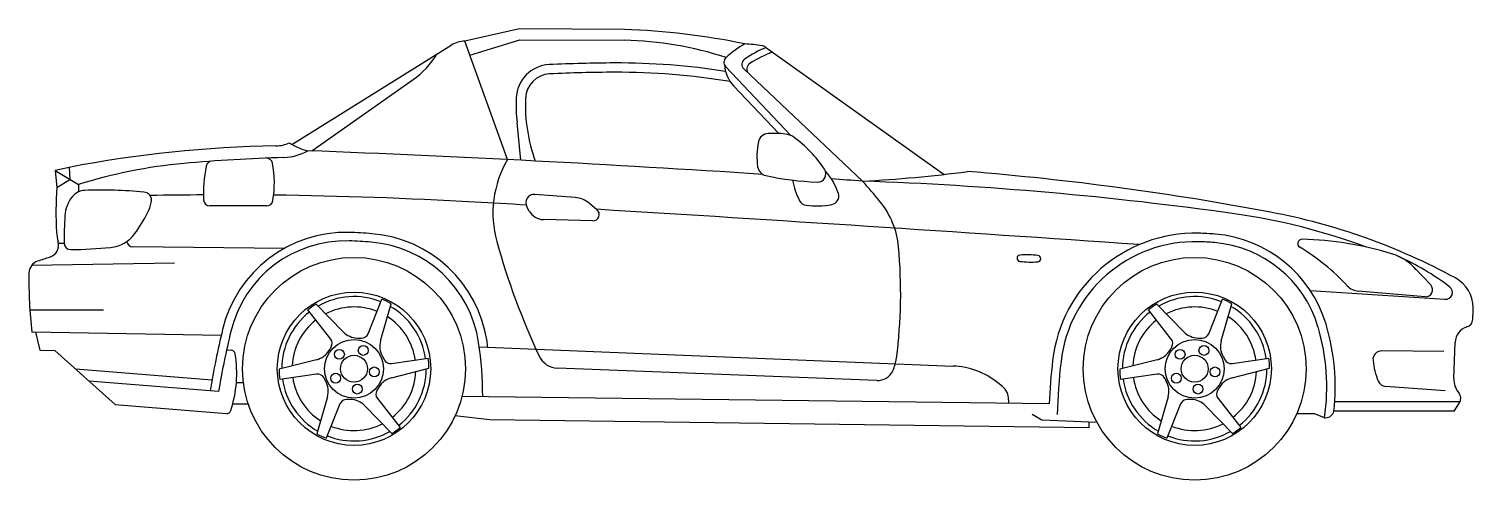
# Model space of a CAD drawing. Header units: millimetres. Extents: x -928 to 3195, y 0 to 1289.
import ezdxf

# ---------------------------------------------------------------- set-up
doc = ezdxf.new("R2010")
doc.units = ezdxf.units.MM
doc.layers.add('ceco.net 106', color=7, linetype='Continuous')

msp = doc.modelspace()

# ---------------------------------------------------------------- linework, layer by layer
at = {"layer": 'ceco.net 106'}
for p, q in [((472.88, 1289.38), (316.7, 1253.91)), ((771.81, 1287.71), (472.88, 1289.38)), ((-177.12, 959.14), (277.68, 1242.93)), ((438.1, 915.8), (316.7, 1253.91)), ((330.91, 1214.35), (473.35, 1258.31)), ((473.35, 1258.31), (771.79, 1256.64)), ((1175.03, 1237.03), (1685.27, 873.57)), ((1060.98, 1181.48), (1247.17, 984.74)), ((1113.02, 1174.9), (1451.5, 854.35)), ((-120.22, 940.88), (168.73, 1144.31)), ((1083.65, 1126.98), (1212.98, 990.34)), ((476.58, 913.84), (465.34, 1021.52)), ((-813.68, 893.62), (-853.37, 885)), ((-853.37, 885), (-786.92, 844.59)), ((-853.37, 885), (-848.3, 836.18)), ((-813.68, 893.62), (-811.05, 859.26)), ((-848.3, 836.18), (-811.05, 859.26)), ((-786.92, 844.59), (-786.61, 823.62)), ((-249.2, 783.5), (-411.57, 783.5)), ((630.9, 807.56), (516.37, 816.37)), ((693.63, 772.63), (671.86, 790.87)), ((499.96, 768.96), (493.49, 780.41)), ((681.52, 740.64), (540.7, 744.45)), ((-827.02, 676.29), (-843.64, 676.29)), ((-198.92, 662.23), (-631.48, 666.79)), ((-512.53, 619.73), (-920.62, 613.27)), ((3027.66, 606.55), (3073.9, 557.66)), ((2730.32, 541.57), (3114.6, 516.69)), ((3057.66, 523.99), (2866.79, 540.35)), ((-31.08, 423.91), (-108.21, 502.74)), ((40.12, 418.3), (79.57, 516.77)), ((76.02, 397.97), (105.71, 504.18)), ((2368.92, 423.91), (2291.79, 502.74)), ((2440.12, 418.3), (2479.57, 516.77)), ((2476.02, 397.97), (2505.71, 504.18)), ((-715.55, 485.84), (-925.31, 485.84)), ((-66.64, 402.99), (-132.19, 486.4)), ((2333.36, 402.99), (2267.81, 486.4)), ((-379.17, 413.69), (-919.44, 422.65)), ((-909.28, 422.48), (-897.09, 371.3)), ((-897.09, 371.3), (-854.29, 370.53)), ((-363.79, 372.07), (-350.03, 370.97)), ((357.59, 380.8), (1710.14, 325.93)), ((3139.95, 290.05), (3143.65, 393.61)), ((-854.29, 370.53), (-682.06, 215.73)), ((-107.09, 344.14), (-213.92, 316.75)), ((106.75, 333.51), (211.76, 348.57)), ((2292.91, 344.14), (2186.08, 316.75)), ((2506.75, 333.51), (2611.76, 348.57)), ((3111.68, 367.86), (2933.26, 369.03)), ((-405.55, 285.26), (-794.52, 316.81)), ((-106.76, 302.88), (-211.76, 287.82)), ((107.09, 292.25), (213.92, 319.63)), ((1492.55, 284.72), (580.98, 319.72)), ((2293.24, 302.88), (2188.24, 287.82)), ((2507.09, 292.25), (2613.92, 319.63)), ((-386.61, 252.83), (-756.74, 282.85)), ((-335.93, 278.78), (-315.74, 278.78)), ((1850.96, 267.31), (1837.71, 277.99)), ((3115.58, 255.25), (2944.65, 267.55)), ((3153.84, 249.32), (3154.01, 249.12)), ((-682.06, 215.73), (-364.41, 190.43)), ((-346.18, 218.41), (-302.14, 218.41)), ((-76.02, 238.42), (-105.72, 132.21)), ((-40.12, 218.08), (-79.58, 119.62)), ((31.07, 212.48), (108.21, 133.65)), ((66.64, 233.4), (132.18, 149.99)), ((1984.34, 217.56), (308.27, 239.35)), ((1868.95, 229.71), (1868.95, 219.06)), ((2323.98, 238.42), (2294.28, 132.21)), ((2359.88, 218.08), (2320.42, 119.62)), ((2431.07, 212.48), (2508.21, 133.65)), ((2466.64, 233.4), (2532.18, 149.99)), ((3157.4, 223.3), (2799.82, 223.3)), ((3141.06, 196.94), (3155.95, 220.96)), ((388.06, 171.9), (288.17, 183.27)), ((2099.17, 149.65), (388.06, 171.9)), ((1963.46, 170.92), (1935.63, 188)), ((2121.07, 165.09), (1963.46, 170.92)), ((2099.17, 149.65), (2099.17, 165.9)), ((2691.41, 190.43), (2739.91, 190.43)), ((2770.66, 178.26), (2739.91, 190.43)), ((2770.66, 178.26), (2773.74, 178.26)), ((3141.06, 196.94), (2797.44, 196.94))]:
    msp.add_line(p, q, dxfattribs=at)
for centre, radius in [((0, 318.19), 318.19), ((2400, 318.19), 318.19), ((0, 318.19), 218.93), ((2400, 318.19), 218.93), ((0, 318.19), 83.83), ((-41.72, 359.54), 14.11), ((26.43, 370.65), 14.11), ((2400, 318.19), 83.83), ((2358.28, 359.54), 14.11), ((2426.43, 370.65), 14.11), ((0, 318.19), 38.42), ((2400, 318.19), 38.42), ((-52.22, 291.3), 14.11), ((58.05, 309.27), 14.11), ((2347.78, 291.3), 14.11), ((2458.05, 309.27), 14.11), ((9.45, 260.22), 14.11), ((2409.45, 260.22), 14.11)]:
    msp.add_circle(centre, radius, dxfattribs=at)
for centre, radius, start, end in [((701.54, -749.58), 2038.5, 78.288, 88.0247), ((316.04, 1181.47), 72.45, 89.4725, 121.9637), ((756.26, 284.76), 972, 71.664, 89.0845), ((1286.4, 957.16), 336.1, 120.5913, 131.8762), ((1088.01, 754.94), 492.3, 81.0288, 86.8164), ((1161.01, 1217.36), 24.15, 54.537, 81.0288), ((29.72, 1341.77), 241.49, 305.145, 328.987), ((1074.13, 1193.93), 18.11, 131.876, 223.423), ((1125.48, 1188.06), 18.11, 124.874, 226.558), ((1286.4, 957.16), 299.55, 111.4932, 124.874), ((1286.4, 957.16), 280.66, 108.9479, 124.0204), ((561.87, 1088.2), 99.01, 92.6839, 178.0126), ((561.87, 1088.2), 72.45, 92.6839, 178.01259), ((766.39, -3274.74), 4466.74, 90.2951, 92.6839), ((766.39, -3274.74), 4440.18, 90.2951, 92.6839), ((753.47, -766.53), 1958.5, 80.9753, 90.2951), ((753.47, -766.53), 1931.93, 80.442, 90.2951), ((1153.81, 1193.38), 96.6, 183.825, 223.423), ((1139.5, 1174.77), 18.11, 124.02, 226.558), ((969.04, 1074.07), 506.43, 178.013, 185.956), ((969.04, 1074.07), 479.87, 178.013, 199.774), ((1183.87, 960.17), 30.19, 92.631, 168.4106), ((1197.92, 654.49), 336.19, 84.2266, 92.631), ((-163.4, -2488.84), 3444.4, 90.9882, 100.8824), ((-224.47, 1051.63), 96.6, 270.988, 294.524), ((-100.68, 1087.3), 149.23, 235.888, 257.993), ((1354.38, 925.2), 204.24, 168.411, 188.394), ((1226.88, 940.92), 48.3, 54.028, 84.2266), ((1043.55, 688.32), 360.41, 33.815, 54.028), ((-69.88, -3642.35), 4566.08, 91.6359, 95.2316), ((-404.12, 893.32), 18.11, 94.2146, 168.9569), ((-250.43, 902.04), 18.11, 10.42, 92.2751), ((-204.37, 1066.71), 144.9, 271.636, 300.088), ((-2097.27, -49285.86), 50265.6, 86.2765, 87.759), ((698.41, 762.95), 301.87, 149.579, 195.557), ((-354.11, -538.2), 1448.95, 95.2316, 107.3801), ((0.97, 814.26), 430.85, 168.957, 181.756), ((-542.99, 848.23), 315.58, 350.983, 10.42), ((1182.19, 899.79), 30.19, 188.394, 257.803), ((1361.66, 1730.09), 879.66, 257.803, 267.405), ((1322.93, 875.46), 24.15, 267.405, 33.815), ((1209.27, 761.7), 182.67, 18.25, 41.593), ((1267.93, 4518.43), 3668.68, 272.868, 277.579), ((1092.42, -7300.85), 8209.18, 79.3, 85.3929), ((54.81, 767.02), 905.76, 175.621, 183.705), ((-766.79, 779.58), 48.3, 92.2176, 141.5442), ((-719.34, -445.74), 1274.54, 84.6201, 92.2175), ((1467.88, 899.73), 220.31, 191.096, 207.373), ((-2097.27, -49285.86), 50265.6, 85.9516, 86.0528), ((476.58, -37.4), 1321.24, 39.135, 42.449), ((1093.81, -9303.07), 10163.7, 81.9674, 87.9832), ((-728.96, 749.54), 96.6, 141.5442, 176.44624), ((-602.1, 799.14), 24.15, 346.068, 84.6201), ((-719.3, 828.21), 144.9, 333.775, 346.068), ((-369.41, -11259.55), 12074.6, 90.286933, 91.0109), ((-411.57, 801.61), 18.11, 181.756, 270), ((-249.2, 801.61), 18.11, 270, 350.983), ((-369.41, -11259.55), 12074.6, 86.6078, 89.334882), ((-11176.07, -193577.16), 194713, 86.5647558, 86.6078), ((514.52, 792.29), 24.15, 85.601, 209.476), ((625.35, 735.33), 72.45, 50.054, 85.6013), ((1293.69, 809.54), 24.15, 207.373, 262.669), ((1321, 1021.81), 238.17, 262.669, 280.45), ((1359.82, 811.34), 24.15, 280.45, 18.25), ((1314.1, 644.09), 241.49, 5.264, 39.135), ((131.62, 696.09), 958.84, 176.446, 181.178), ((-942.84, 938.33), 394.09, 323.438, 333.775), ((542.01, 792.73), 48.3, 209.476, 268.452), ((682, 758.75), 18.11, 268.452, 50.054), ((-11176.07, -193577.16), 194713, 86.0489, 86.5054955), ((2260.96, -1032.49), 1811.19, 69.649, 81.9674), ((2280.28, -1014.1), 1811.19, 61.503, 79.3), ((-704.46, 717.85), 144.9, 183.705, 194.831), ((-703.89, 761.12), 96.6, 275.393, 323.438), ((-23.05, 345.55), 362.24, 88.5088, 166.4625), ((-44.02, -460.03), 1168.09, 85.3402, 88.5088), ((21.45, 343.16), 362.24, 8.505, 85.3402), ((2402.29, 294.94), 410.54, 88.7212, 173.47236), ((2394.49, -54.72), 760.27, 85.1588, 88.7212), ((2428.08, 341.9), 362.24, 16.596, 85.1588), ((-879.55, 671.49), 36.22, 287.175, 14.831), ((-808.91, 676.76), 18.11, 181.178, 270.946), ((-832.87, 2127.33), 1468.89, 270.946, 275.393), ((-631.29, 684.9), 18.11, 190.607, 269.395), ((-23.05, 345.55), 338.09, 88.5088, 166.4625), ((-44.02, -460.03), 1143.94, 85.3402, 88.5088), ((21.45, 343.16), 338.09, 8.505, 85.3402), ((2450.97, 1250.86), 2121.08, 195.557, 204.997), ((113.73, 533.5), 1446.94, 352.671, 5.264), ((2402.29, 294.94), 386.39, 88.7212, 173.47236), ((2394.49, -54.72), 736.13, 85.1588, 88.7212), ((2428.08, 341.9), 338.09, 16.596, 85.1588), ((2706.16, 675.98), 12.07, 87.946, 238.938), ((2376.09, 128), 627.63, 42.941, 58.938), ((2682.69, -277.6), 965.94, 73.187, 88.5819), ((-891.84, 591.28), 36.22, 108.9861, 179.09339), ((-527.13, -468.73), 1157.22, 107.1751, 108.9861), ((1901.84, 634.03), 9.06, 94.081, 262.904), ((1933.28, 886.57), 263.55, 262.904, 274.081), ((1919.95, 380.18), 263.55, 82.9041, 94.081), ((1951.39, 632.72), 9.06, 274.081, 82.9041), ((2918.69, 503.46), 150, 40.487, 73.187), ((2648.19, -87.58), 800, 53.157, 65.408), ((343.1, 571.73), 1271.31, 179.093, 186.734), ((3098.33, 492.77), 96.6, 0.078, 61.503), ((2870.91, 588.47), 48.3, 222.941, 266.072), ((3059.37, 543.92), 20, 265.102, 43.41), ((3115.89, 536.64), 20, 266.295, 53.157), ((0, 318.19), 213.93, 120.3857, 128.1624), ((0, 318.19), 206.24, 68.162, 119.8527), ((0, 318.19), 176.67, 68.162, 117.3532), ((0, 318.19), 213.93, 60.386, 68.162), ((0, 318.19), 206.24, 8.162, 59.853), ((2400, 318.19), 213.93, 120.3857, 128.1624), ((2400, 318.19), 206.24, 68.162, 119.8527), ((2400, 318.19), 176.67, 68.162, 117.3532), ((2400, 318.19), 213.93, 60.386, 68.162), ((2400, 318.19), 206.24, 8.162, 59.853), ((0, 318.19), 206.24, 128.1624, 179.85274), ((0, 318.19), 176.67, 128.1624, 177.35318), ((0, 318.19), 176.67, 8.162, 57.353), ((2400, 318.19), 206.24, 128.1624, 179.85274), ((2400, 318.19), 176.67, 128.1624, 177.35318), ((2400, 318.19), 176.67, 8.162, 57.353), ((3169.88, 460.9), 24.15, 287.707, 356.719), ((2625.38, 492.12), 569.55, 356.719, 0.078), ((2009.53, -143.84), 2452.9, 166.4625, 170.64728), ((2009.53, -143.84), 2428.75, 166.4625, 170.60029), ((11.81, 465.88), 60, 224.379, 268.202), ((21.55, 425.74), 20, 270.192, 338.162), ((2411.81, 465.88), 60, 224.379, 268.202), ((2421.55, 425.74), 20, 270.192, 338.162), ((2175.13, 266.51), 602.04, 351.571, 16.596), ((2175.13, 266.51), 626.19, 353.622, 16.596), ((3191.91, 391.89), 48.3, 107.7067, 177.95459), ((-357.21, 548.09), 336.75, 328.202, 330.192), ((-82.37, 390.63), 20, 330.192, 38.162), ((20.49, 742.49), 336.75, 268.202, 270.192), ((133.8, 381.81), 60, 164.379, 208.202), ((-686.39, 237.3), 1053.79, 0.06966, 8.505), ((-686.39, 237.3), 1077.94, 7.597, 8.505), ((2042.79, 548.09), 336.75, 328.202, 330.192), ((2317.63, 390.63), 20, 330.192, 38.162), ((2420.49, 742.49), 336.75, 268.202, 270.192), ((2533.8, 381.81), 60, 164.379, 208.202), ((-682.89, 306.64), 348.07, 341.938, 8.955), ((-350.99, 358.94), 12.07, 8.955, 85.4462), ((-122, 402.26), 60, 284.379, 328.202), ((377.7, 512.6), 336.75, 208.202, 210.192), ((103.91, 353.3), 20, 210.192, 278.162), ((0, 318.19), 213.93, 0.386, 8.162), ((583.3, 380.05), 60.37, 204.997, 267.801), ((1429.09, 364.33), 120.75, 334.362, 352.671), ((3876.26, 126.28), 1894.12, 173.47237, 177.23778), ((3876.26, 126.28), 1869.97, 173.47237, 178.137), ((2278, 402.26), 60, 284.379, 328.202), ((2777.7, 512.6), 336.75, 208.202, 210.192), ((2503.91, 353.3), 20, 210.192, 278.162), ((2400, 318.19), 213.93, 0.386, 8.162), ((2933.1, 344.88), 24.15, 89.626, 186.638), ((3145.47, 369.59), 237.95, 186.638, 201.383), ((0, 318.19), 213.93, 180.386, 188.162), ((0, 318.19), 206.24, 188.162, 239.853), ((0, 318.19), 176.67, 188.162, 237.353), ((-103.92, 283.08), 20, 30.192, 98.1624), ((-377.7, 123.79), 336.75, 28.202, 30.192), ((121.99, 234.13), 60, 104.3795, 148.2018), ((0, 318.19), 176.67, 308.162, 357.353), ((0, 318.19), 206.24, 308.162, 359.853), ((1494.41, 332.99), 48.3, 267.801, 334.362), ((1701.33, 108.76), 217.34, 51.132, 87.6766), ((2400, 318.19), 213.93, 180.386, 188.162), ((2400, 318.19), 206.24, 188.162, 239.853), ((2400, 318.19), 176.67, 188.162, 237.353), ((2296.08, 283.08), 20, 30.192, 98.1624), ((2022.3, 123.79), 336.75, 28.202, 30.192), ((2521.99, 234.13), 60, 104.3795, 148.2018), ((2400, 318.19), 176.67, 308.162, 357.353), ((2400, 318.19), 206.24, 308.162, 359.853), ((3200.28, 287.89), 60.37, 177.955, 219.71), ((-133.8, 254.58), 60, 344.379, 28.202), ((82.36, 245.75), 20, 150.192, 218.162), ((357.21, 88.3), 336.75, 148.2018, 150.1916), ((1820.65, 229.71), 48.3, 0, 51.132), ((2266.2, 254.58), 60, 344.379, 28.202), ((2482.36, 245.75), 20, 150.192, 218.162), ((2757.21, 88.3), 336.75, 148.2018, 150.1916), ((2946.39, 291.64), 24.15, 201.383, 265.882), ((3135.43, 233.69), 24.15, 328.201, 39.71), ((-21.55, 210.65), 20, 90.1916, 158.1624), ((-20.49, -106.11), 336.75, 88.2018, 90.1916), ((-11.81, 170.51), 60, 44.379, 88.2018), ((2378.45, 210.65), 20, 90.1916, 158.1624), ((2379.51, -106.11), 336.75, 88.2018, 90.1916), ((2388.19, 170.51), 60, 44.379, 88.2018), ((-363.45, 202.46), 12.07, 265.446, 341.938), ((2773.62, 202.78), 24.52, 270.283, 346.231), ((0, 318.19), 213.93, 240.386, 248.162), ((0, 318.19), 206.24, 248.162, 299.853), ((0, 318.19), 176.67, 248.162, 297.353), ((0, 318.19), 213.93, 300.386, 308.162), ((2400, 318.19), 213.93, 240.386, 248.162), ((2400, 318.19), 206.24, 248.162, 299.853), ((2400, 318.19), 176.67, 248.162, 297.353), ((2400, 318.19), 213.93, 300.386, 308.162)]:
    msp.add_arc(centre, radius, start, end, dxfattribs=at)

doc.saveas('drawing.dxf')
